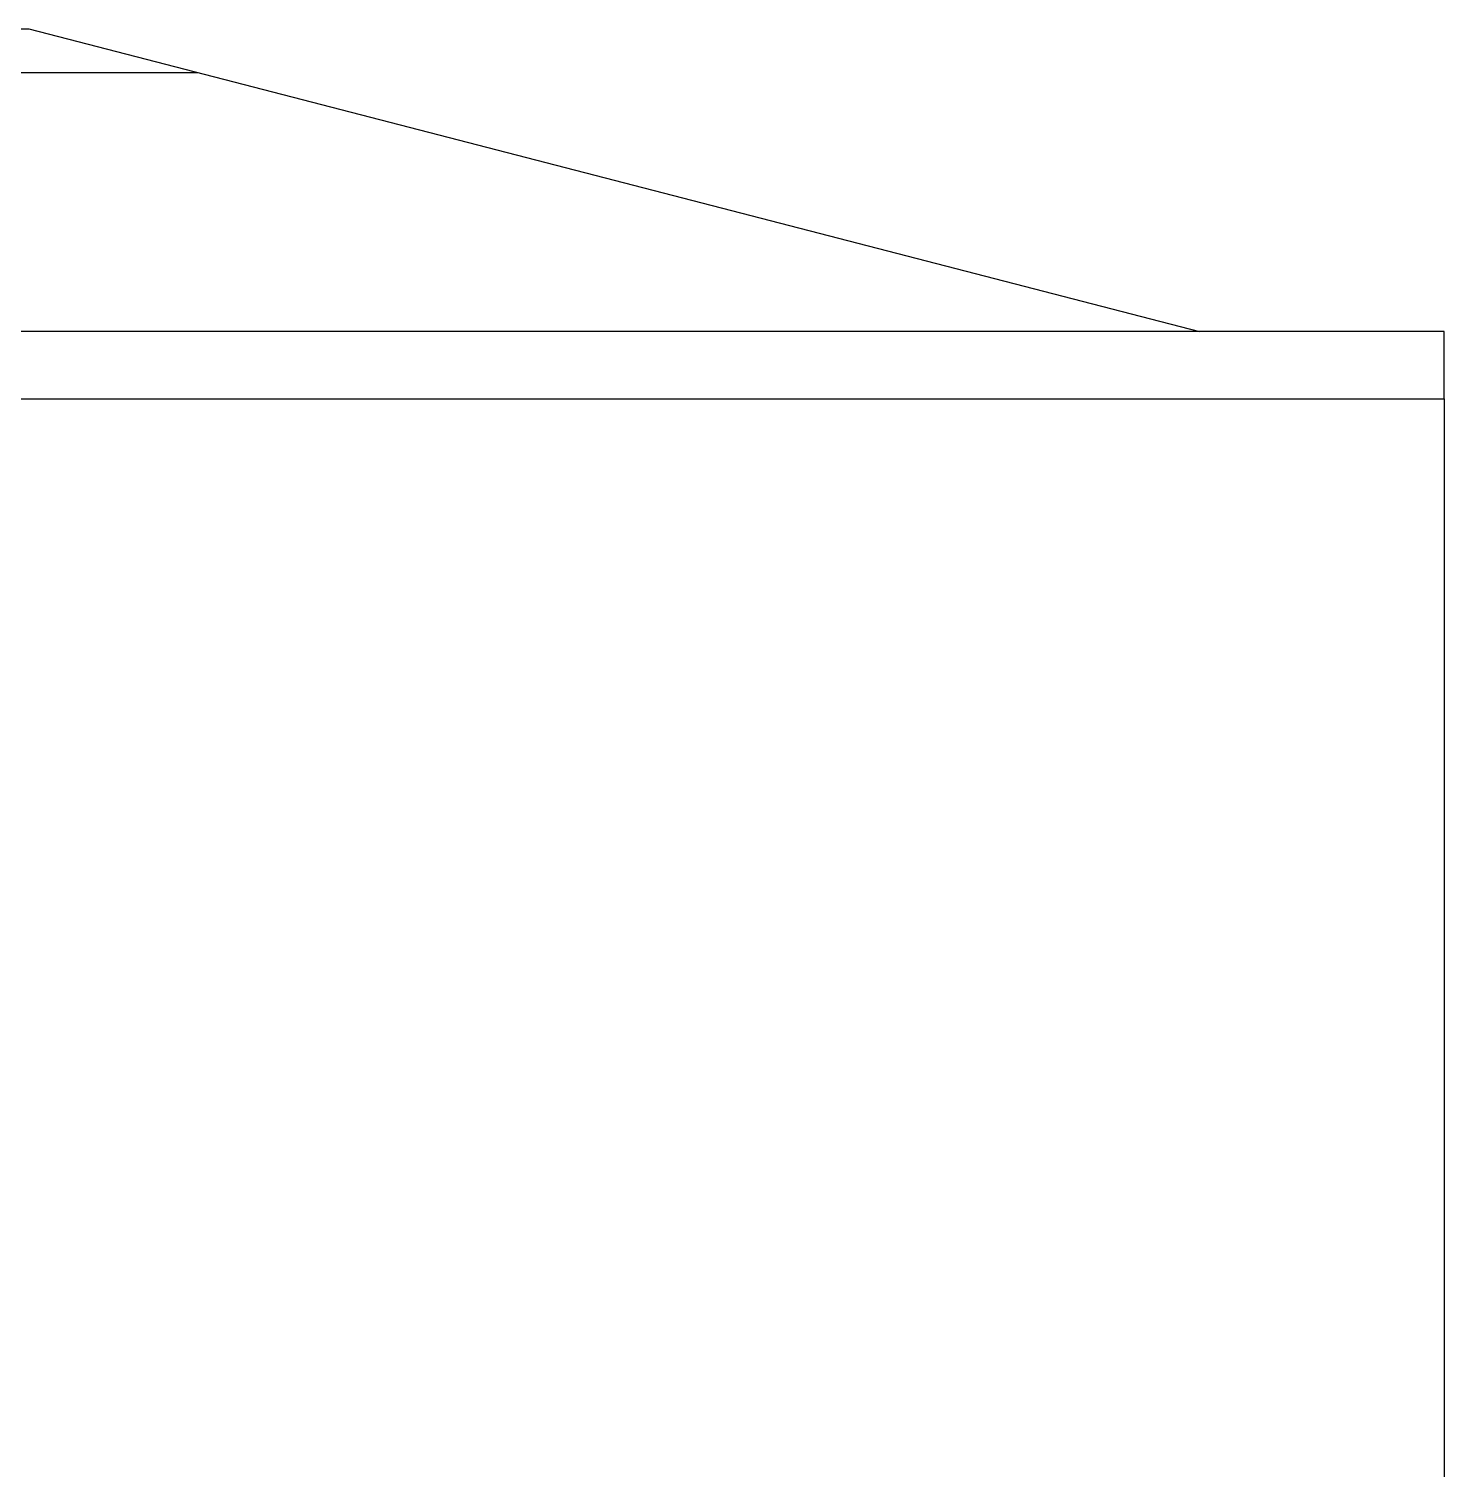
# Model space of a CAD drawing. Header units: metres. Extents: x -175 to 101, y -7 to 93.
# Drawn here: x 7.1793 to 7.2599, y 1.6768 to 1.7588 of the extents above; entities that cross this region are included whole.
import ezdxf

# ---------------------------------------------------------------- set-up
doc = ezdxf.new("R2010")
doc.units = ezdxf.units.M

msp = doc.modelspace()

# ---------------------------------------------------------------- linework, layer by layer
for p, q in [((7.152478, 1.758779), (7.179253, 1.758779)), ((7.179253, 1.758779), (7.245929, 1.741547)), ((7.142867, 1.756296), (7.188864, 1.756296)), ((7.071777, 1.737711), (7.259867, 1.737711)), ((7.259867, 1.737711), (7.259867, -0.186221))]:
    msp.add_line(p, q)
msp.add_lwpolyline([(7.259867, 1.741547), (7.071777, 1.741547), (7.071777, 1.737711), (7.259867, 1.737711)], close=True)

doc.saveas('drawing.dxf')
